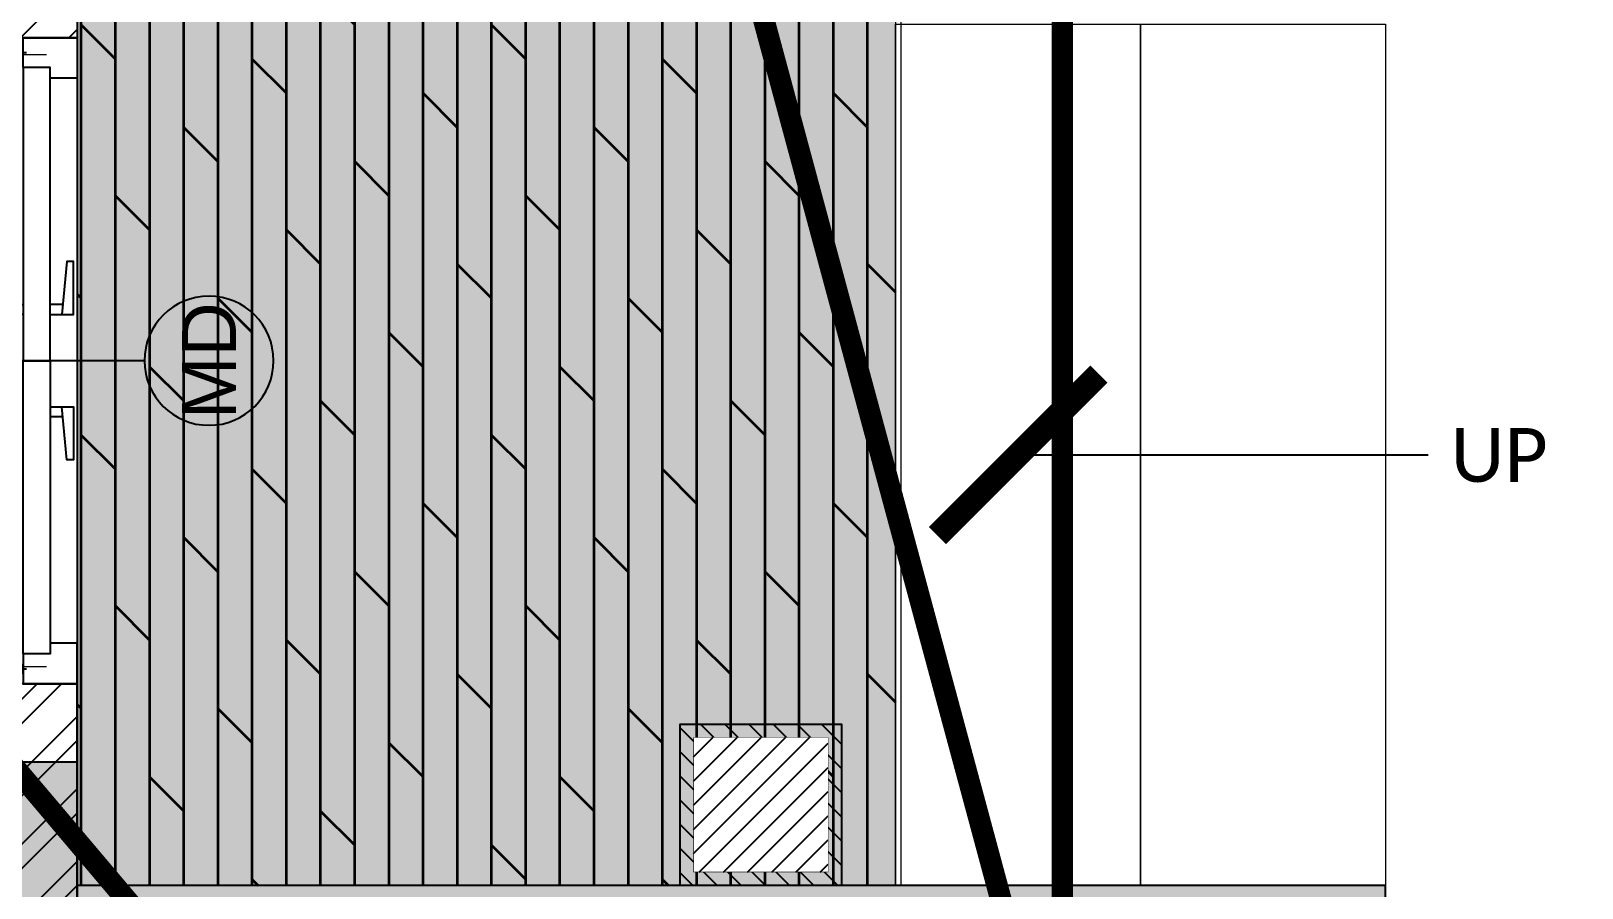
# Model space of a CAD drawing. Header units: millimetres. Extents: x -179928 to 528275, y -469666 to 511935.
# Drawn here: x 171849 to 174730, y 39005 to 40597 of the extents above; entities that cross this region are included whole.
import ezdxf
from ezdxf.enums import TextEntityAlignment as Align

# ---------------------------------------------------------------- set-up
doc = ezdxf.new("R2010")
doc.units = ezdxf.units.MM
doc.set_wipeout_variables(frame=1)
doc.linetypes.add('DASHED', pattern=[0.75, 0.5, -0.25])
for name, color, linetype in [('ad-Arrow', 32, 'Continuous'), ('ad-Column', 3, 'Continuous'), ('ad-Column Hatch', 125, 'Continuous'), ('ad-Door', 11, 'Continuous'), ('ad-Elevation 10', 8, 'Continuous'), ('ad-MS Columns', 1, 'Continuous'), ('ad-Plinth', 8, 'Continuous'), ('ad-RCC', 3, 'Continuous'), ('ad-RCC Hatch', 125, 'Continuous'), ('ad-Secondary Roof', 6, 'Continuous'), ('ad-Text main', 7, 'Continuous'), ('ad-Text Main_Door&window Label', 7, 'Continuous'), ('ad-Verandah', 33, 'Continuous'), ('ad-Wall', 240, 'Continuous'), ('ad-Wall hatch', 8, 'Continuous')]:
    doc.layers.add(name, color=color, linetype=linetype)
doc.layers.add('ad-Landscape', color=94, linetype='Continuous', lineweight=35)
doc.styles.add('6 U T S R N_Corridor-Basement$0$Standard', font='arial.ttf')
doc.styles.add('New Text Style', font='arial.ttf', dxfattribs={"height": 100})
doc.styles.get("Standard").update_dxf_attribs({"font": 'arial.ttf'})
doc.dimstyles.new('A-100-DIM-INT (MM-FT)', dxfattribs={"dimscale": 50, "dimtxt": 2.4, "dimasz": 1, "dimexe": 5, "dimexo": 100, "dimgap": 1, "dimtad": 0, "dimdec": 0, "dimdsep": 46, "dimtxsty": 'Standard', "dimblk": 'ARCHTICK', "dimcen": 0.025, "dimse1": 1, "dimse2": 1, "dimclrd": 256, "dimclre": 256, "dimclrt": 256, "dimazin": 2, "dimtfac": 1, "dimtdec": 0, "dimtix": 1, "dimtmove": 2, "dimatfit": 3, "dimldrblk": 'ARCHTICK', "dimfxl": 1, "dimtolj": 1, "dimtzin": 0, "dimarcsym": 0})

# ---------------------------------------------------------------- blocks, each defined once
blk = doc.blocks.new('*U207123')
for p, q in [((495.7, -26.7), (495.7, -50)), ((704.3, -26.7), (704.3, -50)), ((9.2, -112.3), (46, -112.3)), ((27.6, -130.7), (27.6, -93.9)), ((495.7, -123.3), (495.7, -100)), ((704.3, -123.3), (704.3, -100)), ((1190.8, -112.3), (1154, -112.3)), ((1172.4, -130.7), (1172.4, -93.9))]:
    blk.add_line(p, q)
at = {"color": 8, "lineweight": 0}
for p, q in [((31.6, -57.1), (31.6, -628.6)), ((1168.4, -57.1), (1168.4, -628.6))]:
    blk.add_line(p, q, dxfattribs=at)
for points in [[(55.3, -100), (0, -100), (0, 0), (75, 0), (75, -50), (55.3, -50)], [(1144.7, -100), (1200, -100), (1200, 0), (1125, 0), (1125, -50), (1144.7, -50)], [(55.3, -100), (600, -100), (600, -50), (55.3, -50)], [(1144.7, -100), (600, -100), (600, -50), (1144.7, -50)]]:
    blk.add_lwpolyline(points, close=True)
for points in [[(514.1, -50), (514.1, -7), (415.9, -7), (415.9, -19.3), (514.1, -28.4)], [(685.9, -50), (685.9, -7), (784.1, -7), (784.1, -19.3), (685.9, -28.4)], [(514.1, -100), (514.1, -143), (415.9, -143), (415.9, -130.7), (514.1, -121.6)], [(685.9, -100), (685.9, -143), (784.1, -143), (784.1, -130.7), (685.9, -121.6)]]:
    blk.add_lwpolyline(points)
for centre in [(27.6, -112.3), (1172.4, -112.3)]:
    blk.add_circle(centre, 12.3)
at = {"color": 8, "linetype": 'DASHED', "lineweight": 0}
for centre, start, end in [((49, -77.6), 268.1881, 1.8119), ((1151, -77.6), 178.1881, 271.8119)]:
    blk.add_arc(centre, 551.3, start, end, dxfattribs=at)
at = {"layer": 'ad-Text Main_Door&window Label'}
blk.add_line((600, 125), (600, -230), dxfattribs=at)
blk.add_circle((600, 245), 120, dxfattribs=at)
at = {"layer": 'ad-Text Main_Door&window Label', "style": 'New Text Style'}
blk.add_attdef('D1', text='', height=100, dxfattribs=at).set_placement((600, 245), align=Align.MIDDLE_CENTER)
blk = doc.blocks.new('zw$42B5')
at = {"layer": 'ad-Wall hatch', "transparency": 33554610}
h = blk.add_hatch(dxfattribs=at)
h.set_pattern_fill('ANSI32', color=256, scale=10)
h.set_pattern_definition([(45, (-1040635.14, 674820.02), (-67.351921, 67.351921), []), (45, (-1040590.24, 674820.02), (-67.351921, 67.351921), [])])
h.paths.add_polyline_path([(12120, 13620), (12120, 10220), (11890, 10220), (11890, 13390), (7240, 13390), (7240, 8645), (4245, 8645), (4245, 8875), (4445, 8875), (4445, 9370), (4560, 9370), (4560, 8760), (7010, 8760), (7010, 10500), (6360, 10500), (6360, 10615), (7010, 10615), (7010, 13390), (4560, 13390), (4560, 10615), (5560, 10615), (5560, 10500), (4445, 10500), (4445, 13390), (230, 13390), (230, 8875), (3345, 8875), (3345, 8645), (3060, 8645), (3060, 4745), (3345, 4745), (3345, 4515), (230, 4515), (230, 230), (4995, 230), (4995, 3130), (6060, 3130), (6060, 3015), (5110, 3015), (5110, 230), (8310, 230), (8310, 3015), (6860, 3015), (6860, 3130), (8310, 3130), (8310, 4630), (5110, 4630), (5110, 3930), (4995, 3930), (4995, 4515), (4245, 4515), (4245, 4745), (8540, 4745), (8540, 230), (9240, 230), (9240, 0), (0, 0), (0, 4745), (2830, 4745), (2830, 8645), (0, 8645), (0, 13620)])
h = blk.add_hatch(dxfattribs=at)
h.set_pattern_fill('ANSI32', color=256, scale=10)
h.set_pattern_definition([(45, (411299.33, 102900.03), (-67.35192, 67.35192), []), (45, (411344.235, 102900.03), (-67.35192, 67.35192), [])])
h.paths.add_polyline_path([(12120, 0), (12120, 9020), (11890, 9020), (11890, 230), (10090, 230), (10090, 0)])
at = {"layer": 'ad-Wall'}
blk.add_lwpolyline([(0, 13620), (12120, 13620), (12120, 10220), (11890, 10220), (11890, 13390), (7240, 13390), (7240, 8645), (4245, 8645)], dxfattribs=at)
blk.add_lwpolyline([(12120, 0), (12120, 9020), (11890, 9020), (11890, 230), (10090, 230), (10090, 0)], close=True, dxfattribs=at)
at = {"layer": 'ad-Door', "ltscale": 5}
ref = blk.add_blockref('*U207123', (12120, 9020), dxfattribs=dict(at, xscale=-1, rotation=270))
ref.add_attrib('D1', 'MD', dxfattribs={"layer": 'ad-Text Main_Door&window Label', "height": 100, "rotation": 1170, "style": 'New Text Style'}).set_placement((12365, 9620), align=Align.MIDDLE_CENTER)
blk = doc.blocks.new('1625E_Roof Plan')
at = {"layer": 'ad-Secondary Roof', "linetype": 'DASHED', "ltscale": 2, "const_width": 40}
for points in [[(13950, 14220), (13138.3, 11207.5), (13950, 8195)], [(12570, 8195), (10022.5, 11207.5), (12570, 14220), (13950, 14220), (13950, 8195)]]:
    blk.add_lwpolyline(points, close=True, dxfattribs=at)
blk = doc.blocks.new('A$C42b14ea2')
at = {"layer": 'ad-RCC Hatch', "transparency": 33554687}
h = blk.add_hatch(dxfattribs=at)
h.set_pattern_fill('ANSI31', color=256, scale=10)
h.set_pattern_definition([(45, (13250, 8645), (-22.45064, 22.45064), [])])
h.paths.add_polyline_path([(0, 0), (300, 0), (300, 300), (0, 300)])
at = {"layer": 'ad-RCC'}
blk.add_lwpolyline([(0, 0), (300, 0), (300, 300), (0, 300)], close=True, dxfattribs=at)
blk = doc.blocks.new('zw$6AA0')
at = {"layer": 'ad-Column Hatch', "transparency": 33554687}
h = blk.add_hatch(color=256, dxfattribs=at)
h.dxf.hatch_style = 1
h.paths.add_polyline_path([(0, -230), (380, -230), (380, 0), (0, 0)])
at = {"layer": 'ad-Column'}
blk.add_lwpolyline([(0, -230), (380, -230), (380, 0), (0, 0)], close=True, dxfattribs=at)
blk = doc.blocks.new('1625E_Columns')
at = {"layer": 'ad-Column', "xscale": -1, "rotation": 90}
blk.add_blockref('zw$6AA0', (11890, 8875), dxfattribs=at)
at = {"layer": 'ad-RCC', "xscale": -1}
blk.add_blockref('A$C42b14ea2', (13540, 8645), dxfattribs=at)
blk = doc.blocks.new('zw$B0BD')
blk.add_wipeout([(0, 0), (250, 0), (250, -250), (0, -250)])
at = {"layer": 'ad-MS Columns'}
h = blk.add_hatch(dxfattribs=at)
h.set_pattern_fill('ANSI31', color=256, scale=10)
h.set_pattern_definition([(45, (4e-12, -250), (-22.4506, 22.4506), [])])
h.paths.add_polyline_path([(0, 0), (250, 0), (250, -250), (0, -250)])
at = {"layer": 'ad-MS Columns', "const_width": 1}
blk.add_lwpolyline([(0, 0), (250, 0), (250, -250), (0, -250)], close=True, dxfattribs=at)
blk = doc.blocks.new('zw$BD87')
at = {"layer": 'ad-MS Columns'}
blk.add_blockref('zw$B0BD', (1145, 8920), dxfattribs=at)
blk = doc.blocks.new('_ArchTick')
at = {"color": 0, "linetype": 'ByBlock', "const_width": 0.15}
blk.add_lwpolyline([(-0.5, -0.5), (0.5, 0.5)], dxfattribs=at)
blk = doc.blocks.new('A$C92fa9908')
at = {"layer": 'ad-Plinth', "ltscale": 5}
blk.add_lwpolyline([(0, 13620), (12120, 13620), (12120, 0), (0, 0), (0, 4745), (2830, 4745), (2830, 8645), (0, 8645)], close=True, dxfattribs=at)
at = {"layer": 'ad-Verandah', "lineweight": 9}
blk.add_lwpolyline([(12120, 13620), (13650, 13620), (13650, 8645), (12120, 8645)], close=True, dxfattribs=at)
blk = doc.blocks.new('zw$C194')
at = {"layer": 'ad-Plinth', "ltscale": 5}
blk.add_blockref('A$C92fa9908', (-32023.9, -398393.9), dxfattribs=at)
blk = doc.blocks.new("Villa's Boundary")
at = {"ltscale": 5}
blk.add_blockref('zw$C194', (191838.8, 428758.8), dxfattribs=at)
blk = doc.blocks.new('1625_East Villa')
at = {"transparency": 33554559}
h = blk.add_hatch(color=43, dxfattribs=at)
h.dxf.hatch_style = 1
h.paths.add_polyline_path([(12120, 13620), (13640, 13620), (13640, 8645), (12120, 8645)])
h = blk.add_hatch(color=256, dxfattribs=at)
h.dxf.hatch_style = 1
h.set_gradient(color1=(153, 204, 0), color2=(63, 127, 0), tint=1, name='INVSPHERICAL')
h.paths.add_polyline_path([(12120, 4745), (14550, 4745), (14550, 8645), (12120, 8645)])
h = blk.add_hatch(dxfattribs=at)
h.set_pattern_fill('GRASS', color=74)
h.set_pattern_definition([(90, (-1084315.541, 674820.024), (-17.96051224, 17.96051224), [4.7625, -31.1585245]), (45, (-1084315.54, 674820.024), (-17.96051224, 17.96051224), [4.7625, -20.6375]), (135, (-1084315.54, 674820.024), (-17.96051224, -17.96051224), [4.7625, -20.6375])])
h.paths.add_polyline_path([(12120, 4745), (14550, 4745), (14550, 8645), (12120, 8645)])
at = {"layer": 'ad-Landscape', "transparency": 33554687}
h = blk.add_hatch(dxfattribs=at)
h.set_pattern_fill('DOLMIT', color=44, scale=10, angle=270)
h.set_pattern_definition([(270, (-442546.75, 147352.39), (63.5, -1e-14), []), (315, (-442546.75, 147352.4), (126.999913, 126.999913), [89.80256, -179.60512])])
h.paths.add_polyline_path([(12120, 13620), (13640, 13620), (13640, 8645), (12120, 8645)])
at = {"layer": 'ad-Elevation 10'}
blk.add_lwpolyline([(12120, 4745), (14550, 4745), (14550, 8645), (12120, 8645)], close=True, dxfattribs=at)
at = {"layer": 'ad-Verandah', "lineweight": 9}
for points in [[(12120, 13620), (13640, 13620), (13640, 8645), (12120, 8645)], [(14095, 8645), (13640, 8645), (13640, 10245), (14095, 10245)], [(14550, 8645), (14095, 8645), (14095, 10245), (14550, 10245)]]:
    blk.add_lwpolyline(points, close=True, dxfattribs=at)
at = {"layer": 'ad-Text main', "insert": (14761.3, 9444.3, 0), "char_height": 100, "width": 207.6, "attachment_point": 5, "style": '6 U T S R N_Corridor-Basement$0$Standard', "bg_fill": 2}
blk.add_mtext('{\\fCalibri Light|b0|i0|c0|p34;UP}', dxfattribs=at)
at = {"layer": 'ad-Wall'}
blk.add_blockref('zw$42B5', (0, 0), dxfattribs=at)
at = {"layer": 'ad-Arrow'}
blk.add_leader([(13867.8, 9445), (14629.4, 9445)], dimstyle='A-100-DIM-INT (MM-FT)', override={"dimscale": 1, "dimasz": 300, "dimgap": 50, "dimtad": 0}, dxfattribs=at)
blk.add_blockref('1625E_Roof Plan', (0, 0))
blk.add_blockref('1625E_Columns', (0, 0))
at = {"layer": 'ad-MS Columns'}
blk.add_blockref('zw$BD87', (12120, 0), dxfattribs=at)
blk = doc.blocks.new("All Plot's Villa Plans")
at = {"ltscale": 5}
blk.add_blockref('1625_East Villa', (159815, 30364.9), dxfattribs=at)

msp = doc.modelspace()

# ---------------------------------------------------------------- block references
at = {"ltscale": 5}
msp.add_blockref("Villa's Boundary", (0, 0), dxfattribs=at)

# ---------------------------------------------------------------- next in the draw order: block references
msp.add_blockref("All Plot's Villa Plans", (0, 0), dxfattribs=at)

doc.saveas('drawing.dxf')
